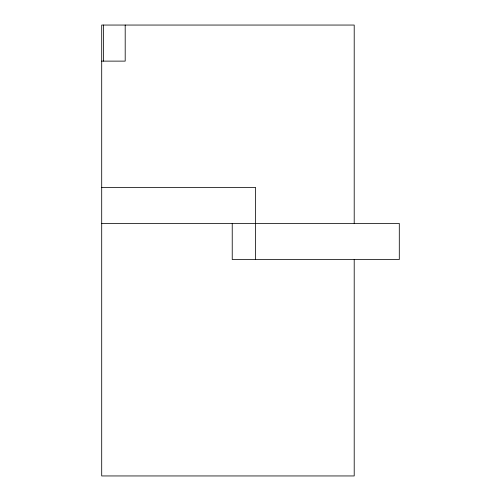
<?xml version="1.0" encoding="UTF-8"?>
<svg xmlns="http://www.w3.org/2000/svg" width="501" height="501" viewBox="0 0 501 501"><rect width="100%" height="100%" fill="white"/><g stroke="black" fill="none" stroke-linecap="round" stroke-linejoin="round"><path stroke-width="0.75" d="M101.703 61.122L125.194 61.122L125.194 25.05M101.703 187.374L255.535 187.374L255.535 259.518M101.703 223.446L399.297 223.446L399.297 259.518L232.232 259.518L232.232 223.446M354.207 223.446L354.207 25.05L101.703 25.05L101.703 475.95L354.207 475.95L354.207 259.518M103.525 25.05L103.525 61.122"/></g></svg>
